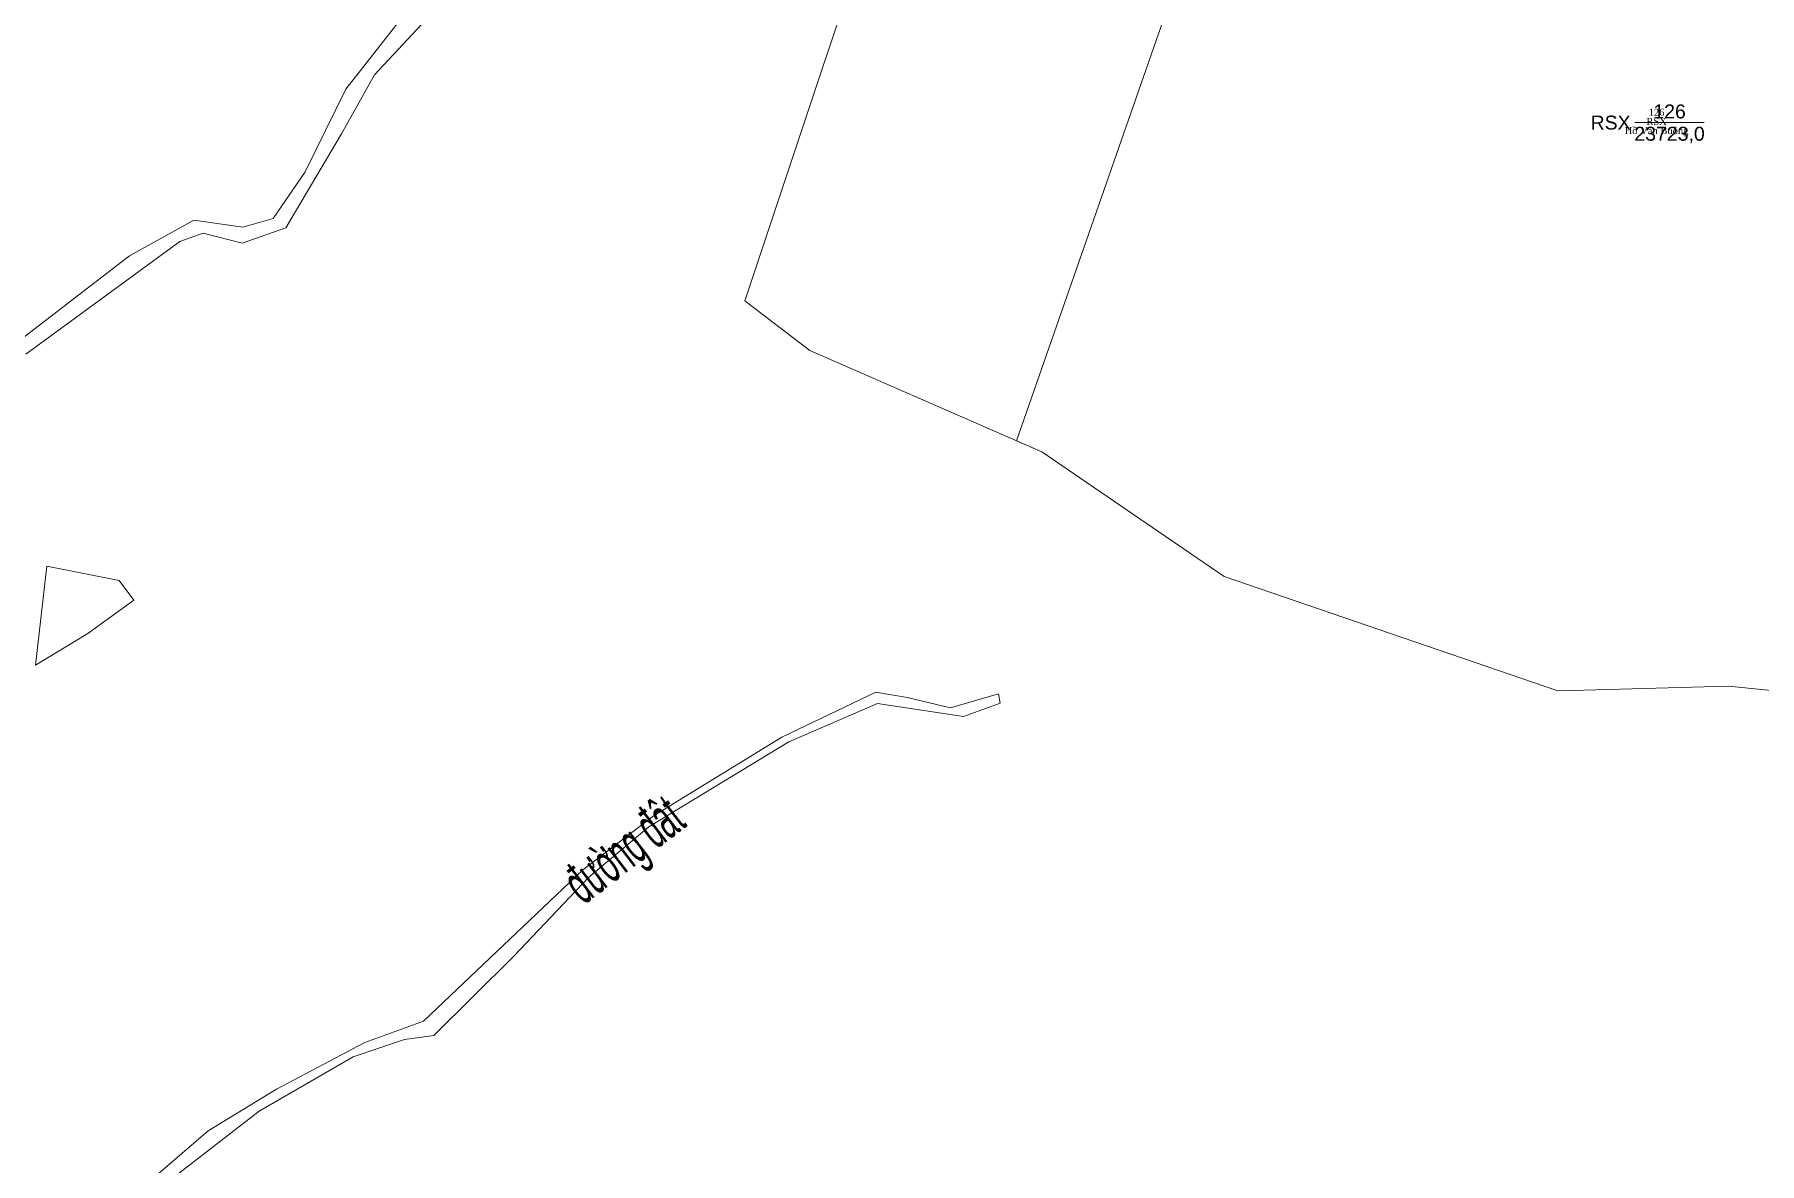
# Model space of a CAD drawing. Header units: metres. Extents: x 0 to 551036, y 0 to 1845929.
# Drawn here: x 546826.8 to 547074.3, y 1842669.7 to 1842831.6 of the extents above; entities that cross this region are included whole.
import ezdxf
from ezdxf.enums import TextEntityAlignment as Align

# ---------------------------------------------------------------- set-up
doc = ezdxf.new("R2010")
doc.units = ezdxf.units.M
doc.header["$MEASUREMENT"] = 0
doc.layers.get('Defpoints').update_dxf_attribs({"lineweight": 0})
for name, color, linetype, lineweight in [('BD HH1 KEM TMB$0$duongdapcao', 7, 'Continuous', 0), ('BD HH1 KEM TMB$0$duongdat', 7, 'Continuous', 0), ('BD HH1 KEM TMB$0$ghichuthuyetminh', 7, 'Continuous', 0), ('Level 10', 7, 'Continuous', 0), ('Level 13', 7, 'Continuous', 0), ('Level 15', 7, 'Continuous', 0), ('Level 2', 7, 'Continuous', 0), ('Level 37', 7, 'Continuous', 0), ('Level 4', 7, 'Continuous', 0)]:
    doc.layers.add(name, color=color, linetype=linetype, lineweight=lineweight)
doc.styles.add('BD HH1 KEM TMB$0$chamnha_0', font='')
doc.styles.add('BD HH1 KEM TMB$0$ghichuduongdien', font='', dxfattribs={"height": 6})
doc.styles.get("Standard").update_dxf_attribs({"font": '', "height": 4})
doc.styles.add('Style-Arial', font='arial.ttf')
doc.styles.add('Style-Times New Roman', font='times.ttf')
doc.styles.get('BD HH1 KEM TMB$0$chamnha_0').set_extended_font_data('.VnArial')
doc.styles.get('BD HH1 KEM TMB$0$ghichuduongdien').set_extended_font_data('.VnArial Narrow')
doc.styles.get('Standard').set_extended_font_data('.VnArial')
doc.dimstyles.get("Standard").update_dxf_attribs({"dimtxt": 0.18, "dimasz": 0.18, "dimexe": 0.18, "dimexo": 0.0625, "dimgap": 0.09, "dimtad": 0, "dimtih": 1, "dimtoh": 1, "dimdec": 4, "dimzin": 0, "dimdsep": 46, "dimtxsty": 'Standard', "dimcen": 0.09, "dimadec": 0, "dimazin": 0, "dimtfac": 1, "dimtdec": 4, "dimtofl": 0, "dimtmove": 0, "dimatfit": 3, "dimfxl": 1, "dimtolj": 1, "dimtzin": 0, "dimarcsym": 0})

# ---------------------------------------------------------------- blocks, each defined once
blk = doc.blocks.new('*D218')
at = {"layer": 'Defpoints', "color": 0, "lineweight": 0, "transparency": 16777216}
for p in [(547332.95, 1842714.84), (547334.52, 1842712.21), (0, 0)]:
    blk.add_point(p, dxfattribs=at)
at = {"layer": 'Level 37', "color": 5, "transparency": 16777216}
for p, q in [((547332.95, 1842714.78), (547332.95, 1842712.93)), ((547332.95, 1842712.93), (547334.52, 1842712.57)), ((547334.52, 1842712.57), (547334.52, 1842712.21))]:
    blk.add_line(p, q, dxfattribs=at)
at = {"layer": 'Level 37', "color": 0, "transparency": 16777216, "insert": (547334.52, 1842711.22), "char_height": 0.18, "attachment_point": 5, "rotation": 270, "style": 'BD HH1 KEM TMB$0$chamnha_0'}
blk.add_mtext('\\A1;\\Ftxt;547332.9453', dxfattribs=at)
blk = doc.blocks.new('N_THUA_67')
at = {"layer": 'Level 13', "color": 2, "linetype": 'Continuous', "lineweight": 0}
blk.add_line((-3.12, 0), (6.84, 0), dxfattribs=at)
at = {"layer": 'Level 13', "color": 5, "linetype": 'Continuous', "lineweight": 0, "style": 'Style-Arial'}
blk.add_text('126', height=2, dxfattribs=at).set_placement((1.86, 1.6), align=Align.MIDDLE_CENTER)
at = {"layer": 'Level 2', "color": 3, "linetype": 'Continuous', "lineweight": 0, "style": 'Style-Arial'}
blk.add_text('RSX', height=2, dxfattribs=at).set_placement((-3.72, 0), align=Align.MIDDLE_RIGHT)
at = {"layer": 'Level 4', "color": 1, "linetype": 'Continuous', "lineweight": 0, "style": 'Style-Arial'}
blk.add_text('23723,0', height=2, dxfattribs=at).set_placement((1.86, -1.6), align=Align.MIDDLE_CENTER)

msp = doc.modelspace()

# ---------------------------------------------------------------- linework, layer by layer
at = {"layer": 'BD HH1 KEM TMB$0$duongdapcao', "flags": 128}
msp.add_lwpolyline([(546826.95779, 1842741.19259), (546834.48289, 1842745.74697), (546841.08532, 1842750.52719), (546838.97638, 1842753.31789), (546828.61139, 1842755.36118), (546826.95779, 1842741.19259)], close=True, dxfattribs=at)
at = {"layer": 'BD HH1 KEM TMB$0$duongdat', "flags": 128}
for points in [[(546825.59177, 1842785.76853), (546847.69974, 1842801.93739), (546851.01893, 1842803.14723), (546856.61482, 1842801.70617), (546862.88175, 1842803.91077), (546870.8502, 1842817.36959), (546875.59533, 1842825.8331), (546883.71956, 1842834.55471), (546887.3503, 1842845.49168), (546887.69779, 1842862.3273), (546884.63024, 1842878.14127), (546875.95481, 1842900.75724), (546873.59423, 1842899.2194), (546881.03545, 1842879.92108), (546885.13351, 1842861.28415), (546885.13351, 1842846.94349), (546881.77837, 1842836.92063), (546871.49726, 1842823.80057), (546865.63775, 1842811.93337), (546861.0484, 1842805.24966), (546856.6987, 1842803.99681), (546849.67688, 1842804.99694), (546840.47421, 1842799.89948), (546823.80635, 1842787.0644)], [(546844.05702, 1842665.60707), (546859.0473, 1842677.22155), (546872.55174, 1842685.02906), (546879.92106, 1842687.49176), (546884.12697, 1842688.09399), (546895.53444, 1842699.39122), (546906.34278, 1842710.79062), (546914.94632, 1842717.99052), (546935.05319, 1842730.18572), (546947.76677, 1842735.68647), (546960.09691, 1842733.826), (546965.34531, 1842735.75637), (546965.10565, 1842737.05224), (546958.2396, 1842735.07886), (546952.00863, 1842736.55755), (546947.50316, 1842737.29959), (546934.03467, 1842730.87936), (546915.72519, 1842719.60902), (546905.46805, 1842711.83377), (546882.64518, 1842690.11455), (546874.20534, 1842687.05084), (546861.55167, 1842680.38327), (546851.72591, 1842674.39858), (546838.00578, 1842662.57978)]]:
    msp.add_lwpolyline(points, dxfattribs=at)
at = {"layer": 'Level 10', "color": 5, "linetype": 'Continuous', "lineweight": 0, "flags": 128}
for points in [[(546971.33, 1842771.76), (546967.69, 1842773.35), (547009.1681, 1842892.3205), (547022.88, 1842931.65)], [(546951.84, 1842862.83), (546928.7213, 1842793.4239), (546938.06, 1842786.29), (546971.33, 1842771.76)], [(546971.33, 1842771.76), (546997.48, 1842753.92), (547045.33, 1842737.49), (547049.0336, 1842737.5961), (547069.76, 1842738.19), (547071.2473, 1842738.0392), (547088.6, 1842736.28)]]:
    msp.add_lwpolyline(points, dxfattribs=at)

# ---------------------------------------------------------------- block references
at = {"layer": 'Level 2', "color": 3, "linetype": 'Continuous', "lineweight": 0}
msp.add_blockref('N_THUA_67', (547059.48915, 1842818.99248), dxfattribs=at)

# ---------------------------------------------------------------- texts
at = {"layer": 'BD HH1 KEM TMB$0$ghichuthuyetminh', "linetype": 'ByBlock', "style": 'BD HH1 KEM TMB$0$ghichuduongdien', "width": 0.6}
msp.add_text('®\xadêng ®©t', height=6, rotation=37.3883568, dxfattribs=at).set_placement((546905.53567, 1842706.7115))
at = {"layer": 'Level 15', "color": 2, "linetype": 'Continuous', "lineweight": 0, "insert": (547059.48915, 1842818.99248), "char_height": 1, "attachment_point": 5, "line_spacing_factor": 0.790495, "style": 'Style-Times New Roman'}
msp.add_mtext('126\\PRSX\\PHồ Văn Buông', dxfattribs=at)

# ---------------------------------------------------------------- dimensions: what is measured, and where the dimension line sits
at = {"layer": 'Level 37', "color": 5}
dim = msp.add_ordinate_dim(feature_location=(547332.945312, 1842714.841091), offset=(1.5731196499, -2.629533607), dtype=0, origin=(0, 0), text='\\Ftxt;<>', dimstyle='Standard', override={"dimtxsty": 'BD HH1 KEM TMB$0$chamnha_0', "dimse1": 1, "dimclre": 5, "dimlwe": 65535}, dxfattribs=at)
dim.commit()
dim.dimension.update_dxf_attribs({"geometry": '*D218', "text_midpoint": (547334.5184316499, 1842711.221557393)})

doc.saveas('drawing.dxf')
